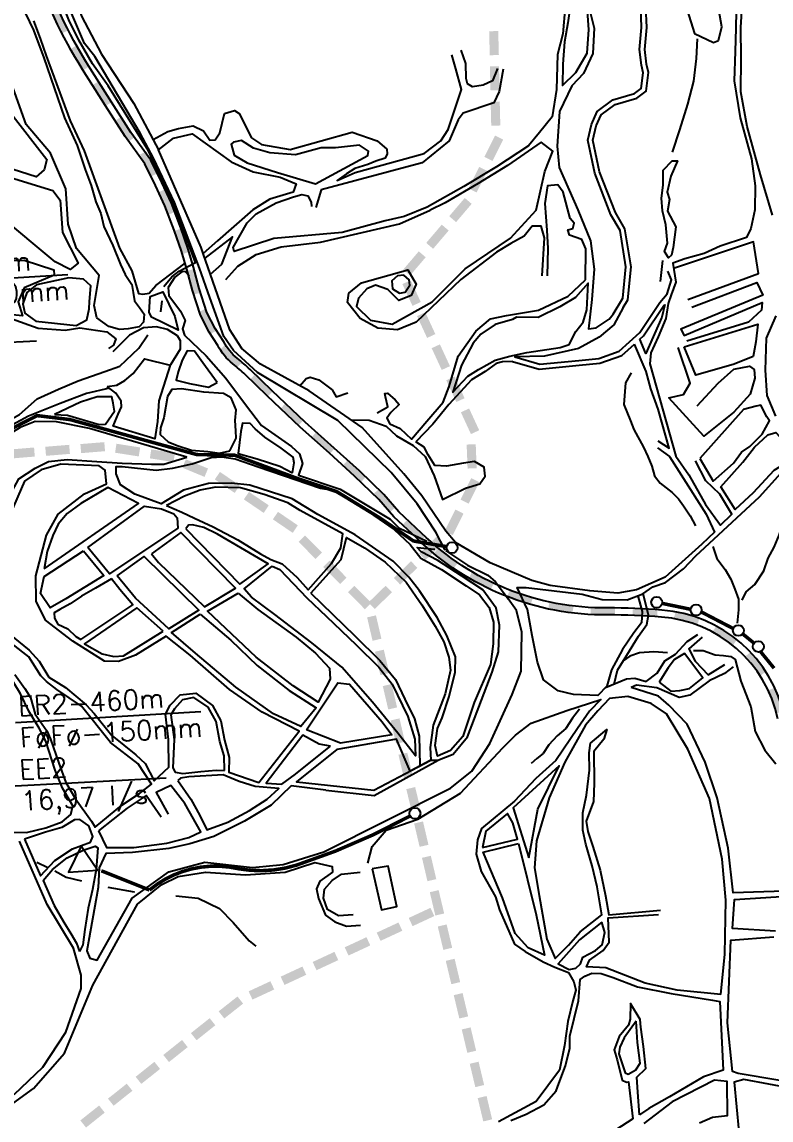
# Model space of a CAD drawing. Extents: x 682046 to 690153, y 7551609 to 7556947.
# Drawn here: x 683574 to 684640, y 7554135 to 7555697 of the extents above; entities that cross this region are included whole.
import ezdxf

# ---------------------------------------------------------------- set-up
doc = ezdxf.new("R2010")
doc.units = 0
doc.header["$LTSCALE"] = 80
doc.header["$MEASUREMENT"] = 0
doc.linetypes.add('HIDDEN', pattern=[0.375, 0.25, -0.125])
for name, color, linetype in [('ESTACAO', 5, 'CONTINUOUS'), ('L-FERREA', 6, 'CONTINUOUS'), ('LIMITE-BACIA', 3, 'CONTINUOUS'), ('RIO', 4, 'CONTINUOUS'), ('RUA', 7, 'CONTINUOUS'), ('TEXTO', 5, 'CONTINUOUS'), ('TEXTO2', 5, 'CONTINUOUS')]:
    doc.layers.add(name, color=color, linetype=linetype)
doc.styles.get("Standard").update_dxf_attribs({"font": 'ROMANSBR.SHX'})

# ---------------------------------------------------------------- blocks, each defined once
blk = doc.blocks.new('C')
at = {"layer": 'LIMITE-BACIA'}
blk.add_solid([(-33.924369, -12.897837), (-34.049212, 12.897837), (34.174054, -12.568263), (34.049212, 13.227411)], dxfattribs=at)
blk = doc.blocks.new('G1')
at = {"layer": 'LIMITE-BACIA', "xscale": 0.5, "yscale": 0.5, "zscale": 0.5}
blk.add_blockref('C', (-0.062421, 0), dxfattribs=at)
blk = doc.blocks.new('ER')
at = {"layer": 'L-FERREA'}
blk.add_solid([(-17.530155, 4.894154), (-17.49992, -5.105801), (17.469685, 4.999977), (17.49992, -4.999977)], dxfattribs=at)

msp = doc.modelspace()

# ---------------------------------------------------------------- linework, layer by layer
at = {"layer": 'ESTACAO', "linetype": 'HIDDEN', "const_width": 5.012183}
msp.add_lwpolyline([(683447.018055, 7555100.706175), (683462.694689, 7555100.773549), (683474.746515, 7555068.848882), (683532.796989, 7555105.253746), (683595.404615, 7555137.316188), (683642.186003, 7555131.65791), (683822.607195, 7555081.876063), (683876.346065, 7555081.045083), (683967.10511, 7555047.406357), (684021.94088, 7555029.079772), (684082.334093, 7554992.20082), (684130.84429, 7554958.967947), (684178.090163, 7554950.922485)], dxfattribs=at)
at = {"layer": 'ESTACAO', "const_width": 5.012183}
for points in [[(684484.688865, 7554870.175565), (684525.377954, 7554861.75161)], [(684540.39561, 7554858.033609), (684585.945521, 7554834.3517)], [(684599.354923, 7554826.761519), (684615.544813, 7554813.537578)], [(684624.752213, 7554801.564172), (684644.011869, 7554777.924388)]]:
    msp.add_lwpolyline(points, dxfattribs=at)
at = {"layer": 'ESTACAO', "linetype": 'HIDDEN', "const_width": 5.012183}
msp.add_lwpolyline([(683686.668509, 7554489.783279), (683755.28197, 7554462.396414, -0.234658), (683882.03347, 7554492.651518, 0.121016), (683964.627173, 7554497.829788, 0.046811), (684126.146867, 7554567.729063)], format="xyb", dxfattribs=at)
at = {"layer": 'ESTACAO'}
msp.add_lwpolyline([(683658.057954, 7554524.706027), (683640.004888, 7554487.627345), (683681.142502, 7554490.532273)], close=True, dxfattribs=at)
for centre in [(684185.861545, 7554949.433065), (684477.06006, 7554871.725378), (684533.113606, 7554860.808792), (684593.227525, 7554831.576517), (684621.672212, 7554808.72258), (684132.976133, 7554571.482775)]:
    msp.add_circle(centre, 7.792895, dxfattribs=at)
at = {"layer": 'L-FERREA'}
for points in [[(684649.360526, 7554706.168613, 0.332524), (684483.705806, 7554850.731739, 0.017703), (684407.424721, 7554853.789644, -0.19991), (684135.511592, 7554963.023186), (684102.900853, 7554993.364704), (684081.601398, 7555018.010842), (684047.120945, 7555051.356812), (684011.376846, 7555083.728356), (683969.914364, 7555120.683861), (683922.81964, 7555165.506267), (683891.477613, 7555195.708862, 0.024198), (683873.931973, 7555211.051078, -0.106895), (683852.553724, 7555237.075174), (683840.254046, 7555256.071084), (683827.636009, 7555280.144034), (683816.266241, 7555315.366793), (683808.42031, 7555345.609643), (683800.634431, 7555371.174852), (683790.618671, 7555401.202087), (683777.286349, 7555435.620987), (683763.952958, 7555464.490743), (683748.492477, 7555495.391142), (683720.663735, 7555534.325572), (683692.591685, 7555578.089061), (683660.130259, 7555629.545351, -0.066105), (683590.180299, 7555781.754417, -0.065471)], [(684659.138245, 7554708.265328, 0.332524), (684484.459777, 7554860.703275, 0.017723), (684407.384119, 7554863.789939, -0.200065), (684142.423735, 7554970.250986), (684110.111064, 7555000.315176), (684088.874884, 7555024.888096), (684053.955059, 7555058.658983), (684018.045349, 7555091.180299), (683976.69009, 7555128.040237), (683929.747434, 7555172.71778), (683898.416579, 7555202.909609, 0.024198), (683880.142724, 7555218.888589, -0.108649), (683861.228677, 7555242.076405), (683848.897799, 7555261.120502), (683836.889905, 7555284.029408), (683825.872456, 7555318.160707), (683818.047395, 7555348.323109), (683810.162282, 7555374.214159), (683800.029538, 7555404.592113), (683786.497216, 7555439.527334), (683772.965964, 7555468.825503), (683757.084376, 7555500.567558), (683728.94529, 7555539.93618), (683701.039276, 7555583.440563), (683668.587914, 7555634.8809, -0.066105), (683599.737317, 7555784.697782, -0.065471)]]:
    msp.add_lwpolyline(points, format="xyb", dxfattribs=at)
at = {"layer": 'LIMITE-BACIA'}
msp.add_solid([(684139.835431, 7554581.741354), (684127.244344, 7554578.802934), (684133.308167, 7554608.835557), (684120.71708, 7554605.897137)], dxfattribs=at)
at = {"layer": 'RIO'}
for points in [[(683775.689241, 7555321.135125), (683787.177827, 7555334.912269), (683797.517568, 7555342.948937), (683820.532203, 7555354.924893), (683793.653346, 7555428.097911), (683753.798477, 7555513.775189), (683696.321041, 7555606.489131), (683674.078365, 7555637.702828), (683654.624719, 7555671.236136), (683640.721857, 7555700.412732), (683630.613726, 7555725.5858), (683613.743995, 7555768.797086), (683601.793838, 7555813.87723), (683597.880578, 7555860.13517), (683595.386782, 7555903.757259), (683598.0864, 7555948.645263), (683603.647556, 7555989.399863), (683613.379566, 7556038.027497), (683624.965275, 7556089.896993), (683635.876718, 7556131.336011), (683651.700284, 7556176.286852), (683658.395638, 7556209.368498), (683652.307566, 7556234.853666)], [(684534.533873, 7555673.362958), (684533.047759, 7555645.291534), (684529.462538, 7555613.005871), (684520.721046, 7555580.558132), (684509.618862, 7555543.942691), (684498.831232, 7555512.128857)], [(684482.237656, 7555328.02369), (684485.68423, 7555357.874156)], [(683771.433022, 7555285.016295), (683773.132552, 7555300.635957)], [(683469.779063, 7555144.242145), (683482.479552, 7555135.235898), (683494.936113, 7555127.892239), (683508.288164, 7555122.548178), (683532.371619, 7555119.882533), (683546.015768, 7555125.281104), (683570.275785, 7555138.775946), (683595.286873, 7555161.042706), (683625.79604, 7555174.775049), (683653.578624, 7555186.833575), (683691.81337, 7555200.001008), (683713.12533, 7555207.543597), (683740.357488, 7555233.193302), (683752.881503, 7555252.014549)], [(684440.702008, 7555198.381953), (684432.724444, 7555183.879255), (684430.464803, 7555152.97694), (684439.559244, 7555129.76969), (684444.405762, 7555117.573086), (684458.022568, 7555092.481774), (684464.252434, 7555078.959589), (684470.174175, 7555065.22236), (684473.956697, 7555051.595868), (684481.837924, 7555041.288125), (684498.903501, 7555027.997012), (684507.802183, 7555018.857573), (684515.20678, 7555008.904494), (684524.529123, 7554994.562243), (684531.973832, 7554980.284189)], [(684598.57127, 7554874.531924), (684604.205799, 7554886.482971), (684616.856578, 7554896.915849), (684629.520213, 7554916.521851), (684635.655456, 7554934.320843), (684644.127306, 7554950.084925), (684651.262349, 7554967.436171), (684657.490672, 7554985.758333), (684664.723595, 7554996.075676), (684677.443369, 7555000.829113), (684691.830531, 7554998.269405), (684709.664836, 7554995.366259)], [(684556.936096, 7554951.093555), (684562.560939, 7554934.170768), (684574.312969, 7554918.316776), (684582.635513, 7554904.42227), (684588.249128, 7554890.469997), (684593.508079, 7554876.041093), (684593.302633, 7554861.23507), (684591.474711, 7554841.86014)], [(684492.577378, 7554799.900034), (684473.046779, 7554801.048124), (684452.367297, 7554799.900034), (684438.581001, 7554795.307662), (684429.390124, 7554788.419084)], [(684529.340866, 7554803.344317), (684543.127181, 7554803.344317), (684560.384346, 7554797.126592), (684571.818651, 7554796.171704), (684582.590167, 7554794.525142), (684588.83289, 7554790.176081), (684596.839251, 7554759.336333), (684610.902174, 7554723.101185), (684617.332599, 7554687.954115), (684630.670165, 7554661.293296), (684646.357194, 7554641.770688)], [(684367.351716, 7554719.533394), (684357.011994, 7554706.904354), (684347.821117, 7554691.979121), (684335.183667, 7554681.64626), (684323.69508, 7554669.01722), (684315.653049, 7554656.38818), (684306.462191, 7554649.499602), (684298.420179, 7554642.611037)], [(683595.044714, 7554502.09927), (683610.686832, 7554494.458715)], [(683620.653565, 7554489.630475), (683636.632692, 7554480.8505), (683658.326572, 7554475.371618)], [(683695.956547, 7554466.461924), (683733.671295, 7554460.021726), (683733.671295, 7554460.021726), (683733.671295, 7554460.021726)], [(683792.803544, 7554454.090527), (683824.612578, 7554450.859972), (683854.897015, 7554436.026606), (683874.554356, 7554416.067482), (683897.204665, 7554390.178559), (683906.597632, 7554382.300503)]]:
    msp.add_lwpolyline(points, dxfattribs=at)
at = {"layer": 'RUA', "linetype": 'CONTINUOUS'}
for points in [[(684099.14732, 7555056.264614), (684023.084606, 7555130.399985), (683908.975621, 7555198.870539), (683874.860822, 7555229.969923), (683861.172272, 7555249.657971), (683840.962141, 7555305.172991), (683826.611841, 7555347.069336), (683790.656482, 7555440.678582), (683760.86572, 7555503.794047), (683742.001072, 7555539.20697), (683677.66183, 7555648.144015), (683662.583348, 7555666.883622), (683641.631419, 7555716.590058), (683611.51056, 7555811.600438), (683607.738273, 7555940.276512), (683617.638569, 7555996.162831), (683668.014808, 7556170.485991), (683679.186442, 7556224.66504), (683700.438726, 7556294.51803), (683707.877446, 7556344.10545), (683717.025006, 7556375.079736), (683762.310806, 7556481.873801), (683803.497767, 7556552.47897), (683959.671796, 7556881.733258)], [(684641.582484, 7555422.675593), (684624.492064, 7555479.844622), (684605.755984, 7555548.3894), (684596.707566, 7555597.70318), (684597.049684, 7555645.43667), (684596.747013, 7555689.592863), (684599.788958, 7555736.623531), (684601.367435, 7555765.885675), (684606.727617, 7555813.528488), (684617.506656, 7555847.295848), (684620.84854, 7555863.423067), (684609.048387, 7555881.187378), (684601.65257, 7555885.993529), (684606.46352, 7555893.383766), (684615.381678, 7555905.466577), (684622.477557, 7555931.563874), (684631.042503, 7555948.924215), (684643.421686, 7555968.748648)], [(684590.661757, 7555737.48487), (684589.717184, 7555688.377946), (684588.544569, 7555655.321833), (684587.092922, 7555613.791191), (684595.697673, 7555561.095551), (684611.886336, 7555502.565645), (684617.005718, 7555464.011584), (684616.731954, 7555430.170028), (684610.896035, 7555403.56643), (684604.5517, 7555390.880876), (684567.314916, 7555378.241537), (684544.539758, 7555368.02407), (684517.131359, 7555360.270497), (684499.77675, 7555354.035429), (684504.107285, 7555327.266691), (684497.707948, 7555309.081184), (684493.441717, 7555296.957486), (684489.795246, 7555275.573915), (684478.847957, 7555249.473754), (684468.517769, 7555226.797219), (684467.453865, 7555211.082776), (684504.224648, 7555079.67657), (684522.526736, 7555053.000363), (684546.519391, 7555010.636056), (684567.9255, 7554981.627908), (684583.817818, 7554997.066483), (684566.680601, 7555025.514778), (684546.793129, 7555044.47761), (684532.183452, 7555073.09508)], [(683573.13581, 7555720.997468), (683590.449148, 7555685.791379), (683604.818416, 7555646.153988), (683634.503611, 7555560.853506), (683652.57882, 7555521.713216), (683663.836497, 7555487.596258), (683672.34535, 7555464.752766), (683678.902054, 7555441.280452), (683685.98672, 7555424.817549), (683690.457696, 7555406.436199), (683703.236004, 7555379.395118), (683714.028969, 7555352.221154), (683720.451342, 7555338.204691), (683730.149693, 7555323.660284), (683731.90582, 7555312.320374), (683734.191488, 7555300.517775), (683741.307788, 7555291.031112), (683747.927742, 7555281.511202), (683746.672635, 7555270.467902), (683740.65175, 7555263.58897), (683724.901653, 7555260.542193), (683712.493145, 7555259.71166), (683697.649425, 7555264.24919), (683680.342296, 7555276.291658), (683676.791485, 7555293.887719), (683683.896814, 7555336.70599), (683651.646867, 7555375.131667), (683639.741338, 7555409.543166), (683636.199766, 7555459.790553), (683614.568563, 7555510.45694), (683579.782777, 7555551.600561), (683536.946349, 7555669.507455)], [(684346.701209, 7555719.507455), (684343.395474, 7555680.389483), (684336.043578, 7555651.147656), (684334.312853, 7555601.142556), (684328.030157, 7555562.248122), (684310.061074, 7555539.90587), (684294.394109, 7555521.100042), (684249.016617, 7555491.004236), (684202.627586, 7555463.377454), (684150.453691, 7555433.672333), (684117.485798, 7555420.473162), (684090.807209, 7555414.459601), (684029.566018, 7555397.582136), (683932.122676, 7555389.09979), (683876.005209, 7555370.573254), (683874.295177, 7555376.399192), (683894.393531, 7555411.40666), (683906.91085, 7555424.558875), (683935.497148, 7555440.001503), (683960.321689, 7555448.427722), (683971.947783, 7555451.742639), (683980.54189, 7555449.78111), (683985.37424, 7555440.803172), (683985.768651, 7555434.910505)], [(684382.548134, 7555711.397813), (684388.030081, 7555688.663199), (684386.067462, 7555652.31108), (684373.024352, 7555624.05889), (684356.116152, 7555606.661816), (684338.778143, 7555569.858973), (684335.242728, 7555520.779095), (684338.133381, 7555490.082522), (684364.910469, 7555430.086715), (684382.668812, 7555386.03673), (684387.900891, 7555345.799047), (684384.876879, 7555302.47201), (684380.055164, 7555260.715816), (684390.95144, 7555262.290716), (684409.596682, 7555274.531236), (684415.043504, 7555281.660456), (684428.743707, 7555304.562541), (684433.303002, 7555348.866659), (684424.860761, 7555400.592601), (684411.68869, 7555423.048982), (684388.904816, 7555482.184804), (684378.916581, 7555528.982645), (684384.018987, 7555551.609037), (684392.10336, 7555569.907343), (684414.679418, 7555586.638859), (684445.40151, 7555595.459816), (684455.060842, 7555602.87099), (684457.80845, 7555625.03999), (684455.390959, 7555635.870729), (684452.634058, 7555658.094091), (684455.604384, 7555689.579403), (684454.531182, 7555718.257318)], [(684429.240069, 7555291.352015), (684435.749955, 7555302.234333), (684440.571004, 7555349.081987), (684431.757924, 7555403.080075), (684418.203229, 7555426.18877), (684395.83512, 7555484.245469), (684386.295771, 7555528.940147), (684390.895733, 7555549.338475), (684397.926166, 7555565.251273), (684417.922748, 7555580.071095), (684448.704536, 7555588.909191), (684461.8427, 7555598.989517), (684465.11501, 7555625.39206), (684462.501198, 7555637.102344), (684459.88388, 7555658.200533), (684462.824863, 7555689.374805), (684461.717321, 7555718.970323)], [(683590.181469, 7555699.036722), (683599.848961, 7555673.780037), (683608.49059, 7555648.952821), (683642.418754, 7555556.43885), (683662.190255, 7555514.114111), (683712.645943, 7555375.480265), (683730.18061, 7555343.315366), (683739.816491, 7555311.082467), (683745.872152, 7555309.993336), (683754.739885, 7555311.583168), (683764.396642, 7555322.180298), (683806.275355, 7555354.112463)], [(683760.350723, 7555529.895881), (683781.611192, 7555541.381027), (683796.550972, 7555545.763296), (683817.444673, 7555549.698517), (683832.330767, 7555542.23906), (683840.961061, 7555529.278359), (683848.846262, 7555529.806135), (683855.458624, 7555539.48933), (683861.951725, 7555566.884182), (683876.433984, 7555571.25528), (683882.655754, 7555567.051411), (683900.29306, 7555532.325535), (683914.903626, 7555522.822574), (683955.49282, 7555515.984195), (684043.671569, 7555540.60004), (684079.317696, 7555528.07102), (684093.184442, 7555516.458882), (684093.635196, 7555509.724427), (684090.659577, 7555503.606195), (684077.404813, 7555499.336683), (684065.891407, 7555494.338165), (684047.637916, 7555488.888516), (684035.451036, 7555481.308167), (684022.534338, 7555471.987801), (684048.032327, 7555482.995849), (684146.272817, 7555510.360351), (684169.736236, 7555528.182562), (684180.182959, 7555544.26703), (684199.211978, 7555601.349014), (684191.342347, 7555630.417612), (684185.261241, 7555650.48365)], [(684258.537861, 7555630.182067), (684252.820373, 7555598.427886), (684245.202157, 7555582.256939), (684201.465754, 7555567.676637), (684194.502952, 7555557.909194), (684181.608019, 7555528.317126), (684143.114958, 7555496.717267), (683999.37908, 7555458.473612), (683991.990186, 7555433.399603)], [(684314.053043, 7555335.981116), (684317.187059, 7555390.308065), (684312.690142, 7555406.918689), (684299.996162, 7555406.914634), (684288.260037, 7555392.599804), (684269.502105, 7555382.042911), (684249.171848, 7555369.689608), (684198.527343, 7555331.040401), (684134.846109, 7555270.410315), (684108.180964, 7555259.433233), (684080.414251, 7555261.521444), (684054.960952, 7555275.423221), (684037.023457, 7555298.235854), (684038.747204, 7555311.363184), (684057.101444, 7555326.131587), (684122.978615, 7555344.779616), (684134.967069, 7555324.341123), (684127.481345, 7555308.126577), (684109.921329, 7555300.937509), (684094.351508, 7555316.819947), (684076.87495, 7555322.963909), (684064.347378, 7555317.835123), (684052.698122, 7555304.514576), (684049.626755, 7555292.728233), (684069.606731, 7555273.068434), (684100.720888, 7555267.466185), (684157.57461, 7555298.993387), (684204.348431, 7555346.347012), (684268.777738, 7555389.602012), (684305.714105, 7555429.638382), (684317.860737, 7555484.633352), (684329.291674, 7555513.633661), (684312.472949, 7555526.202887), (684264.473414, 7555493.174851), (684223.026737, 7555467.570041), (684175.795198, 7555439.886868), (684154.561172, 7555429.48037)], [(684375.735218, 7555330.491552), (684376.066213, 7555374.341605), (684370.570113, 7555387.766377), (684352.974508, 7555393.917423), (684350.475432, 7555401.670679), (684357.61557, 7555403.468674), (684359.760175, 7555410.8727), (684354.01958, 7555417.74895), (684343.802495, 7555455.347638), (684336.089727, 7555465.392104), (684321.758687, 7555464.432892), (684318.050258, 7555438.904999), (684320.817967, 7555401.005719), (684321.963097, 7555375.239853), (684321.18491, 7555336.291057)], [(683864.143907, 7555330.836761), (683880.820736, 7555349.906175), (683907.284744, 7555366.726477), (683942.712355, 7555377.604966), (683998.612972, 7555384.163513), (684110.977902, 7555410.062137), (684154.561172, 7555429.48037)], [(684478.105582, 7555091.646732), (684495.014756, 7555079.249229), (684511.589867, 7555052.877246), (684547.492986, 7554996.935253), (684559.349777, 7554971.515839), (684541.0426, 7554954.224464), (684489.15306, 7554907.626761), (684448.041818, 7554889.654613), (684421.699978, 7554884.931968), (684381.707621, 7554888.174247), (684325.369558, 7554895.395949), (684299.474498, 7554902.964133), (684240.268163, 7554927.751052), (684190.946564, 7554956.581895), (684176.732602, 7554972.964925), (684142.908909, 7555023.127034), (684117.121222, 7555054.378644), (684057.844943, 7555120.376813), (683982.334513, 7555172.416505), (683913.108621, 7555210.685894), (683886.86205, 7555233.020746), (683869.740381, 7555259.503189), (683831.755271, 7555367.927624)], [(683812.294797, 7555335.696365), (683806.050226, 7555342.241534), (683801.425769, 7555341.932008), (683791.484704, 7555334.303494), (683782.007619, 7555319.742902), (683782.780922, 7555308.189433), (683799.357029, 7555286.088471), (683806.065582, 7555272.61121), (683802.214408, 7555260.748227), (683805.145297, 7555251.660211), (683836.136106, 7555222.400394), (683863.813232, 7555190.597743), (683891.87699, 7555153.018357), (683914.774999, 7555123.216868), (683957.404299, 7555093.575524), (683968.582628, 7555082.718503), (683972.978953, 7555069.086478), (683967.124871, 7555052.447343), (684026.660785, 7555032.813904), (684097.897276, 7554989.828146), (684110.309069, 7554977.89315), (684150.087481, 7554958.627971)], [(684079.095192, 7555141.097765), (684094.595758, 7555149.745466), (684091.11038, 7555163.887067), (684089.929807, 7555168.88153), (684094.142343, 7555169.163486), (684104.928589, 7555159.738472), (684110.434389, 7555153.342338), (684098.52923, 7555141.552949), (684093.138779, 7555133.581917), (684097.072252, 7555125.3894), (684111.902002, 7555118.771756), (684128.137728, 7555103.792424), (684149.700903, 7555129.334733), (684173.285842, 7555156.280765), (684181.931001, 7555178.844503), (684194.278938, 7555221.95003), (684219.827954, 7555257.483317), (684240.662653, 7555274.943865), (684263.185025, 7555279.833655), (684308.998821, 7555287.101979), (684351.072446, 7555307.005003), (684375.735218, 7555330.491552)], [(683427.076319, 7555229.600404), (683416.024055, 7555230.853259), (683404.143534, 7555237.032138), (683391.534306, 7555246.64933), (683384.547668, 7555269.096549), (683385.835942, 7555279.643935), (683395.927145, 7555285.300852), (683417.07139, 7555285.96885), (683445.659954, 7555290.871256), (683482.785846, 7555294.850636), (683497.921607, 7555297.069148), (683510.572421, 7555281.64965), (683524.92039, 7555275.637224), (683558.344144, 7555275.646069), (683597.049596, 7555261.711142), (683635.312882, 7555258.756763), (683656.193479, 7555262.3545), (683694.405342, 7555256.507556), (683707.423203, 7555246.422146), (683704.214832, 7555237.738437), (683697.068475, 7555232.776786)], [(684646.572249, 7555136.746048), (684634.006722, 7555165.945001), (684631.592925, 7555202.008161), (684633.402718, 7555247.631039), (684647.187913, 7555279.47724)], [(683785.588415, 7555210.058042), (683799.316058, 7555232.148213), (683799.545274, 7555243.621007), (683795.076659, 7555250.794142), (683781.011605, 7555259.815734), (683765.293147, 7555263.745146), (683746.961753, 7555262.020021), (683726.872317, 7555251.684187), (683703.144774, 7555227.903296)], [(684534.582334, 7555151.049097), (684564.569295, 7555183.49711), (684586.919979, 7555203.595861), (684608.990681, 7555207.759718), (684615.913532, 7555202.942731), (684616.846887, 7555190.515143), (684610.070113, 7555167.96532), (684586.987529, 7555142.042726), (684543.868213, 7555107.958231), (684494.217328, 7555162.821845), (684515.341102, 7555167.16924), (684524.799151, 7555183.643343), (684507.683333, 7555234.245176)], [(684450.264078, 7554881.083499), (684456.376933, 7554858.503967), (684455.46351, 7554842.669909), (684444.596428, 7554828.14126), (684428.427184, 7554804.385447), (684412.58638, 7554775.722579), (684406.239416, 7554752.624196), (684393.342185, 7554738.945466), (684358.701539, 7554740.570119), (684336.632751, 7554745.993644), (684315.871515, 7554761.362766), (684307.288033, 7554786.419225), (684299.815064, 7554824.365526), (684293.390015, 7554861.396137), (684278.453356, 7554892.928033), (684291.287991, 7554892.801284), (684370.851406, 7554883.339543), (684399.468876, 7554875.889817), (684435.026064, 7554875.312314), (684457.157449, 7554883.694267), (684471.299662, 7554893.513116), (684489.6335, 7554899.669285), (684514.97121, 7554919.109726), (684532.451127, 7554938.024226), (684623.408699, 7555021.932346), (684654.224479, 7555056.007049)], [(684006.113735, 7554604.485028), (683956.938241, 7554610.477764), (683928.186913, 7554583.112288), (683890.625858, 7554560.198674), (683846.774612, 7554538.69524), (683812.63246, 7554528.286367), (683782.882774, 7554521.653053), (683731.01222, 7554515.860188), (683693.260661, 7554514.145641), (683683.471531, 7554493.999724), (683682.440473, 7554465.898263), (683665.923831, 7554375.969721), (683670.179033, 7554365.575966), (683680.759261, 7554362.818897), (683730.551247, 7554451.014377), (683782.858253, 7554488.438152), (683833.915599, 7554501.846859), (683901.645384, 7554494.431112), (683945.535384, 7554498.508854), (684003.276491, 7554516.773844), (684183.463903, 7554607.152158), (684214.094626, 7554631.538232), (684239.660763, 7554670.845533), (684271.372259, 7554740.32166), (684284.236516, 7554773.677326), (684285.149141, 7554829.443495), (684277.280635, 7554860.250946), (684265.715636, 7554876.884699)], [(684065.772696, 7554500.730249), (684071.917022, 7554524.309042), (684092.244266, 7554547.552587), (684137.031465, 7554563.283672), (684197.693031, 7554600.285568), (684258.231204, 7554664.457891), (684276.103565, 7554682.47682), (684298.519682, 7554699.678364), (684348.941884, 7554717.632916), (684397.279024, 7554733.204889), (684381.529071, 7554717.010269), (684364.105096, 7554692.292265), (684333.501978, 7554646.504917), (684304.905468, 7554621.039122), (684274.522822, 7554588.724675), (684227.755008, 7554549.70598), (684222.097731, 7554533.626147), (684220.091123, 7554513.304609), (684227.358834, 7554488.557016), (684247.701014, 7554452.908636), (684253.440464, 7554434.22707), (684274.679414, 7554385.180568), (684289.951021, 7554374.98761), (684315.614209, 7554360.443363), (684331.853614, 7554352.558215), (684351.444785, 7554344.897395), (684359.045083, 7554331.947943), (684362.101625, 7554319.81589), (684357.486859, 7554304.927344), (684350.49183, 7554275.299813), (684346.030228, 7554241.355797), (684338.766734, 7554205.877621), (684305.419046, 7554161.732793), (684251.681799, 7554132.445089)], [(683446.366745, 7554117.435169), (683550.278208, 7554150.928535), (683590.213827, 7554180.055302), (683634.183198, 7554230.332853), (683674.619054, 7554326.828411), (683738.342822, 7554442.046798), (683772.984886, 7554470.146301), (683796.304058, 7554481.746958), (683835.169308, 7554487.919066), (683891.791504, 7554483.87091), (683948.302108, 7554487.653304), (683990.686578, 7554501.314921), (684015.004245, 7554495.6939), (684015.545556, 7554487.606478), (683997.820993, 7554474.814901), (683992.736394, 7554464.029868), (683995.976585, 7554450.320475), (684005.693338, 7554426.599865), (684019.106565, 7554417.052952), (684035.756183, 7554411.204219), (684055.410143, 7554412.519707)], [(684269.487968, 7554134.38985), (684291.30994, 7554143.701045), (684316.259483, 7554156.586105), (684333.982382, 7554176.838064), (684337.778829, 7554187.185785), (684347.307285, 7554212.496832), (684353.483995, 7554237.583538), (684353.480275, 7554254.405977), (684365.833677, 7554304.579389), (684368.284969, 7554335.024306), (684374.689574, 7554339.939035), (684384.520673, 7554343.961598), (684398.002441, 7554343.742457), (684415.209647, 7554338.165091), (684449.7735, 7554324.777358), (684497.557583, 7554315.078261), (684556.551584, 7554305.568731), (684566.756338, 7554304.008727), (684571.511647, 7554205.882221), (684543.652564, 7554196.479386)], [(684543.652564, 7554196.479386), (684495.057548, 7554167.992748), (684465.863172, 7554151.459028), (684452.333693, 7554142.710755)], [(684537.931662, 7554131.048712), (684556.476599, 7554139.019057), (684577.629695, 7554141.556396), (684577.429535, 7554189.952938), (684559.044601, 7554191.766316), (684499.201521, 7554160.842215), (684458.665783, 7554130.407216)], [(684443.257548, 7554136.842044), (684357.155349, 7554081.167652)]]:
    msp.add_lwpolyline(points, dxfattribs=at)
for points in [[(684372.00142, 7555943.423352), (684341.884825, 7555923.433538), (684322.922155, 7555892.219172), (684324.822149, 7555863.83245), (684350.736519, 7555772.500782), (684355.255931, 7555729.509434), (684350.713303, 7555696.227741), (684345.776241, 7555668.838688), (684343.648446, 7555637.409795), (684343.149298, 7555606.93547), (684361.893742, 7555625.529752), (684378.002268, 7555652.928867), (684380.232843, 7555686.821223), (684374.933092, 7555766.001779), (684355.26537, 7555793.639404), (684358.318535, 7555830.763636), (684374.271782, 7555864.63407), (684384.518875, 7555879.180854), (684387.892338, 7555878.08656), (684402.083408, 7555914.983407), (684407.626449, 7555953.14031), (684402.236997, 7555969.47269), (684394.832971, 7555971.617295)], [(684564.797856, 7555670.792732), (684569.50579, 7555690.226357), (684562.591453, 7555731.369085), (684530.480685, 7555754.678665), (684533.712028, 7555770.358831), (684550.794009, 7555781.402828), (684558.554711, 7555792.556311), (684562.132776, 7555809.223557), (684577.510873, 7555831.463259), (684584.057238, 7555844.225497), (684569.157838, 7555845.693047), (684561.469522, 7555813.135864), (684526.132077, 7555775.131837), (684517.025878, 7555753.400934), (684520.321859, 7555714.018911), (684530.828219, 7555681.094632), (684557.701699, 7555668.337637)], [(683542.45909, 7555521.839714), (683557.824055, 7555567.665284), (683609.101794, 7555501.737216), (683605.272247, 7555487.041364), (683594.096623, 7555476.804722), (683549.454463, 7555491.285872), (683543.866493, 7555500.812512)], [(683871.318175, 7555498.14647), (683902.719059, 7555484.182179), (683941.308097, 7555476.618076), (683963.945816, 7555467.140727), (683959.679568, 7555455.017044), (683926.486324, 7555445.185102), (683902.112537, 7555430.024428), (683851.923615, 7555385.873203), (683831.755271, 7555367.927624), (683828.723067, 7555376.660737), (683768.071247, 7555515.45218), (683789.520684, 7555531.922398), (683816.086943, 7555538.198263)], [(684019.93373, 7555518.104186), (683999.600814, 7555518.434422), (683963.037515, 7555508.376915), (683926.471557, 7555511.002946), (683903.160364, 7555517.89849), (683886.363852, 7555528.61239), (683874.681413, 7555526.139287), (683871.480416, 7555523.388308), (683875.92099, 7555507.619471), (683894.402517, 7555497.018353), (683937.654873, 7555483.001726), (683991.379641, 7555467.116744), (684066.180935, 7555507.390429), (684067.099303, 7555513.392292), (684054.266274, 7555522.14065)], [(684500.511377, 7555376.589845), (684497.873827, 7555365.420733), (684493.886667, 7555361.77155), (684488.21181, 7555370.693097), (684492.478058, 7555382.81678), (684489.888873, 7555408.856498), (684485.166553, 7555428.834348), (684483.983321, 7555446.51235), (684486.113799, 7555465.257732), (684486.390204, 7555486.415744), (684499.02518, 7555499.945151), (684506.664116, 7555499.61086), (684497.120105, 7555477.832544), (684492.090695, 7555455.372277), (684495.241337, 7555444.928164), (684492.260803, 7555428.374669), (684504.080898, 7555405.948014)], [(683620.874462, 7555356.136896), (683540.657968, 7555422.893029), (683527.92332, 7555443.17021), (683525.986047, 7555472.113903), (683551.54366, 7555478.151492), (683617.64295, 7555457.516581), (683628.210927, 7555443.75373), (683631.280824, 7555397.888146), (683653.909262, 7555354.098501), (683642.593847, 7555345.409819)], [(683529.476076, 7555357.454208), (683577.183771, 7555358.65623), (683618.997743, 7555344.730533), (683619.513872, 7555337.019347), (683576.850915, 7555318.90275), (683568.627225, 7555299.277853), (683574.480797, 7555279.33522), (683520.84594, 7555284.625434), (683509.722116, 7555294.353584), (683505.752628, 7555340.51098), (683509.912515, 7555347.38985)], [(683640.67158, 7555333.295845), (683594.630296, 7555323.545266), (683580.689745, 7555312.455622), (683574.996045, 7555296.275394), (683578.147221, 7555282.944202), (683593.517126, 7555271.800322), (683650.745054, 7555265.592365), (683666.035626, 7555273.386855), (683669.480491, 7555289.416538), (683669.928122, 7555299.603093), (683672.006802, 7555321.936811), (683661.350365, 7555331.256216)], [(684272.05093, 7555273.811735), (684247.113725, 7555267.069144), (684226.896157, 7555253.032215), (684215.889851, 7555240.457403), (684199.383038, 7555208.911646), (684186.697033, 7555170.856999), (684208.036172, 7555193.424792), (684223.480392, 7555202.914332), (684247.124359, 7555216.335014), (684267.905346, 7555221.953834), (684292.112759, 7555226.956408), (684339.854057, 7555234.379749), (684352.266313, 7555238.59287), (684362.035701, 7555257.003959), (684372.143156, 7555270.364193), (684377.756326, 7555287.65151), (684379.433391, 7555325.814886), (684361.351594, 7555305.156258), (684339.392665, 7555291.848386), (684308.222476, 7555277.078371), (684277.612747, 7555277.325865)], [(683756.439761, 7555306.586724), (683774.211782, 7555313.596636), (683791.580841, 7555278.216763), (683796.095853, 7555259.104341), (683758.143991, 7555277.538856), (683755.031796, 7555284.591031)], [(684538.305044, 7555076.46437), (684557.409017, 7555043.919814), (684586.161698, 7555069.520547), (684597.785146, 7555085.519002), (684609.522601, 7555093.49205), (684626.987265, 7555110.727027), (684637.542805, 7555130.036325), (684633.77835, 7555135.703422), (684625.068893, 7555152.032105), (684618.385174, 7555150.739167), (684600.452002, 7555146.204867)], [(684614.366902, 7555027.438196), (684588.871551, 7555003.746645), (684568.082568, 7555036.178419), (684599.585506, 7555071.264616), (684615.925942, 7555092.652272), (684635.075615, 7555110.00003), (684646.701699, 7555113.314933), (684668.381032, 7555089.626752), (684670.223009, 7555081.829514), (684666.808184, 7555073.680425), (684643.497733, 7555059.051331)], [(683788.183573, 7555062.566299), (683815.824351, 7555068.537222), (683843.245478, 7555077.79012), (683858.02421, 7555078.779297), (683877.182734, 7555075.940768), (683910.109446, 7555064.545821), (683998.735093, 7555034.214264), (684016.251539, 7555031.265827), (684060.922677, 7555004.585654), (684103.295461, 7554975.279135), (684126.180217, 7554953.734114), (684141.483385, 7554934.566212), (684170.606942, 7554918.383792), (684205.972058, 7554895.201587), (684224.968564, 7554882.462182), (684238.547279, 7554864.415127), (684244.901371, 7554843.412), (684244.497661, 7554812.478585), (684240.672483, 7554783.3766), (684217.092878, 7554729.051467), (684201.339254, 7554681.019349), (684183.718427, 7554660.884032), (684165.273835, 7554653.056121), (684161.794732, 7554668.0704), (684165.128368, 7554692.194463), (684171.529205, 7554707.457956), (684181.867774, 7554737.820065), (684190.289677, 7554772.174743), (684190.476435, 7554794.027742), (684178.537081, 7554824.547066), (684164.464088, 7554849.978572), (684139.659948, 7554887.878538), (684124.329321, 7554907.456678), (684102.183218, 7554930.287394), (684047.71176, 7554967.849999), (683994.665465, 7554996.442113), (683958.534219, 7555018.748859), (683897.854137, 7555038.176235), (683872.072368, 7555041.39562), (683839.120916, 7555040.838429), (683803.489383, 7555031.036002), (683771.801018, 7555011.607441), (683734.576892, 7555025.599338), (683713.88339, 7555039.049339), (683707.913722, 7555054.309009), (683708.020821, 7555065.030389), (683716.286143, 7555064.759428), (683764.816613, 7555059.510961)], [(684672.29593, 7554179.337542), (684600.861413, 7554192.695227), (684587.070864, 7554188.964135), (684593.946174, 7554119.08477), (684607.605591, 7554045.664619), (684611.666421, 7553985.140471), (684627.538436, 7553983.959804), (684651.369964, 7553982.914732), (684697.015117, 7553991.250226), (684734.601757, 7553992.808083), (684754.159555, 7554136.549275), (684759.88416, 7554185.157481), (684761.849702, 7554222.859728), (684699.292158, 7554183.416906)]]:
    msp.add_lwpolyline(points, close=True, dxfattribs=at)
at = {"layer": 'RUA'}
for points in [[(683623.524319, 7555897.235921), (683619.824942, 7555842.593972), (683627.549906, 7555793.127026), (683658.426666, 7555705.516524), (683687.050352, 7555651.567915), (683732.962108, 7555581.135017), (683768.071247, 7555515.45218)], [(684250.543392, 7555630.997746), (684243.245181, 7555613.597644), (684230.103104, 7555607.644531), (684215.050611, 7555604.945861), (684207.972484, 7555609.545612), (684205.780371, 7555617.009098), (684205.214267, 7555638.110744), (684198.863278, 7555657.133999)], [(683842.133132, 7555338.305129), (683858.15743, 7555352.783172), (683873.314636, 7555391.848832), (683834.129483, 7555361.15069)], [(684521.070299, 7555302.349237), (684621.828014, 7555339.534112), (684614.572868, 7555384.709863), (684500.997387, 7555346.490191)], [(684429.240069, 7555291.352015), (684415.987345, 7555266.566022), (684395.152664, 7555249.105456), (684365.780169, 7555232.764619), (684317.421738, 7555221.917648), (684275.183608, 7555220.781706), (684310.571648, 7555210.466587), (684366.064553, 7555215.872025), (684394.653523, 7555218.631136), (684423.577897, 7555229.022943), (684453.116765, 7555255.521878), (684481.58506, 7555298.015231), (684491.748852, 7555310.533642), (684498.035524, 7555330.402794), (684492.977809, 7555342.747971)], [(684526.857829, 7555291.744068), (684619.303161, 7555326.681415), (684628.125306, 7555308.669114), (684511.193526, 7555260.254706), (684516.025863, 7555251.276764), (684627.116429, 7555298.454625), (684626.163871, 7555287.398326), (684607.856704, 7555270.106933), (684519.959377, 7555243.084242)], [(684488.520442, 7555295.439833), (684484.535385, 7555277.507516), (684461.558193, 7555225.843252), (684452.966764, 7555245.973302)], [(684452.966764, 7555245.973302), (684458.449796, 7555250.892059), (684487.227908, 7555293.847862), (684488.520442, 7555295.439833)], [(684271.863887, 7555214.450211), (684309.907046, 7555203.361162), (684366.740822, 7555208.897211), (684396.19855, 7555211.740166), (684427.237081, 7555222.891537), (684445.23226, 7555239.034779)], [(684478.649295, 7555101.643979), (684494.60328, 7555090.87367), (684479.033087, 7555146.485442), (684468.45136, 7555175.327078), (684461.890548, 7555200.300812), (684445.23226, 7555239.034779)], [(684271.863887, 7555214.450211), (684257.433697, 7555213.873349), (684248.74276, 7555211.395339), (684233.041728, 7555200.230809), (684213.603953, 7555188.184042), (684181.154834, 7555153.142846), (684158.361438, 7555125.06892), (684134.097822, 7555100.057121)], [(683969.158715, 7555179.700337), (683978.221882, 7555190.314239), (683983.790336, 7555191.947632), (683996.017287, 7555188.353624), (684015.280751, 7555173.884499), (684020.977195, 7555164.180371), (684037.640505, 7555169.708049)], [(683698.309798, 7555176.169801), (683665.541283, 7555168.622996), (683628.16276, 7555154.515931), (683582.923428, 7555136.401163), (683543.696658, 7555115.207256)], [(684041.938151, 7555131.339333), (684068.004803, 7555130.76839), (684091.914637, 7555122.283303), (684106.69778, 7555108.774981), (684130.357586, 7555094.600115), (684147.778916, 7555079.377351), (684160.345851, 7555051.85324), (684172.07669, 7555017.969757), (684205.067318, 7555034.04538), (684225.456924, 7555040.45281), (684232.949531, 7555051.039741), (684231.439444, 7555064.175778), (684217.662364, 7555072.078394), (684202.045161, 7555069.772413), (684177.719251, 7555065.622855), (684161.263967, 7555066.412486), (684152.049252, 7555081.554198), (684146.26883, 7555092.513388), (684134.097822, 7555100.057121)], [(683556.223224, 7554826.338818), (683584.014675, 7554803.695187), (683598.20197, 7554788.017204), (683611.983823, 7554765.311033), (683635.762624, 7554750.275034), (683665.414629, 7554726.005672), (683676.752791, 7554713.637541), (683701.639578, 7554682.048154), (683735.884615, 7554654.58569), (683748.966678, 7554642.334282), (683761.993208, 7554617.827267), (683782.942897, 7554637.016972), (683782.318837, 7554676.475022), (683777.893697, 7554712.454185), (683784.583746, 7554725.230617), (683799.038899, 7554740.06835), (683821.072901, 7554742.349259), (683845.040281, 7554724.90144), (683856.770029, 7554703.223429), (683861.835964, 7554675.751405), (683868.748724, 7554650.821372), (683868.021948, 7554630.174848), (683911.042101, 7554615.551589), (683968.344159, 7554688.52262), (683915.729747, 7554715.630708), (683868.927468, 7554747.503525), (683813.111285, 7554796.275698), (683778.866248, 7554823.738163), (683735.157352, 7554796.308836), (683711.209095, 7554787.704843), (683691.037477, 7554788.104996), (683646.212357, 7554816.609572), (683607.4326, 7554846.393936), (683594.231129, 7554873.514636), (683593.584193, 7554909.351876), (683608.976816, 7554967.265888), (683625.363551, 7554997.242157), (683662.852167, 7555026.005408), (683694.298121, 7555040.362054), (683692.143269, 7555059.470792), (683683.829154, 7555065.915385), (683629.359696, 7555068.395554), (683600.993348, 7555060.370979), (683577.569915, 7555043.925879), (683557.059437, 7554997.04605)], [(684176.058611, 7554945.729), (684162.883044, 7554971.319337), (684136.181249, 7555011.976589), (684099.14732, 7555056.264614)], [(683779.38268, 7555009.230356), (683801.44367, 7554999.992741), (683819.34454, 7554991.300845), (683845.730403, 7554979.056028), (683880.766012, 7554960.796791), (683913.448332, 7554940.731697), (683928.010111, 7554932.640487), (683944.104151, 7554926.300167), (683965.182056, 7554907.10672), (683981.223895, 7554889.224529), (684014.167177, 7554926.868816), (684027.518048, 7554949.190846), (684030.305225, 7554969.157476), (683969.540048, 7555002.177969), (683952.295473, 7555013.386304), (683918.520254, 7555025.136533), (683884.909768, 7555034.425291), (683849.385354, 7555035.344231), (683827.382019, 7555031.398982), (683804.887142, 7555022.47581), (683779.38268, 7555009.230356)], [(683984.837575, 7554884.521379), (684027.795374, 7554932.726008), (684035.6159, 7554963.743744), (684061.345468, 7554948.982488), (684090.743633, 7554928.697591), (684120.690976, 7554900.207738), (684142.647565, 7554867.886381), (684161.976277, 7554837.861617), (684174.187503, 7554815.602191), (684181.41758, 7554793.833515), (684183.501717, 7554775.0171), (684175.845944, 7554741.53788), (684159.0516, 7554696.732781), (684154.570146, 7554665.114358), (684155.778337, 7554647.063479), (684165.685755, 7554646.902442), (684187.359584, 7554655.770645), (684207.989995, 7554680.228258), (684227.574233, 7554732.637625), (684243.055986, 7554772.40986), (684251.862314, 7554801.021067), (684253.4413, 7554839.038589), (684248.509595, 7554863.433598), (684229.455473, 7554889.35587), (684199.236259, 7554909.585812), (684165.623076, 7554931.236932), (684141.700337, 7554943.646627), (684136.334745, 7554949.880849), (684161.06987, 7554947.299762)], [(684176.257809, 7554945.515581), (684207.821256, 7554924.3522), (684236.836608, 7554910.548762), (684247.752372, 7554901.01055), (684265.715636, 7554876.884699)], [(683984.837575, 7554884.521379), (684047.179932, 7554824.573302), (684082.999471, 7554788.777641), (684105.386645, 7554761.93088), (684118.818967, 7554733.965518), (684132.251245, 7554706.000125), (684138.967428, 7554681.390627), (684140.086784, 7554640.001869)], [(684416.249364, 7554755.47362), (684421.307775, 7554775.024804), (684434.263395, 7554796.429619), (684450.946697, 7554823.560612), (684462.85744, 7554840.103361), (684465.401224, 7554853.280792), (684457.714449, 7554884.080989)], [(684404.136034, 7554750.393361), (684433.972076, 7554762.906419), (684445.758766, 7554763.695332), (684461.868535, 7554758.858757), (684477.843808, 7554770.771902), (684488.513798, 7554788.244794), (684503.638242, 7554798.129386), (684520.201592, 7554815.996709), (684535.32601, 7554825.8813)], [(683563.559754, 7554769.070993), (683578.038616, 7554749.036869), (683585.888977, 7554736.435291), (683592.753489, 7554712.390968), (683609.209534, 7554688.98863), (683614.385702, 7554677.083219), (683626.309758, 7554642.875916), (683636.023401, 7554615.521767), (683649.863568, 7554591.944342), (683673.006428, 7554560.23823), (683677.949343, 7554551.817732), (683716.134941, 7554583.253053), (683741.302302, 7554599.814852), (683757.925022, 7554613.179343), (683739.375195, 7554641.692327), (683699.665174, 7554672.289558), (683658.555625, 7554723.796345), (683623.671891, 7554747.715535), (683608.904215, 7554758.978988), (683600.473473, 7554767.166037), (683583.784173, 7554794.053314), (683559.772118, 7554812.574227)], [(684541.482122, 7554822.350107), (684522.888622, 7554805.332704), (684531.92883, 7554788.193262), (684550.006101, 7554768.701259), (684573.707818, 7554783.10316)], [(684585.757286, 7554779.96645), (684573.579534, 7554770.279088), (684551.579525, 7554759.934323), (684524.343043, 7554739.380963), (684508.758806, 7554736.366266), (684477.258798, 7554750.030813), (684448.380109, 7554754.012732), (684448.380109, 7554754.012732), (684440.465395, 7554750.451306)], [(683536.92024, 7554565.131823), (683551.107561, 7554549.453842), (683561.9209, 7554544.926792), (683580.348589, 7554544.40994), (683607.959614, 7554550.633697), (683631.035921, 7554559.179329), (683643.473805, 7554569.638298), (683646.14524, 7554582.068994), (683631.316496, 7554607.330514), (683620.847529, 7554632.883845), (683607.584989, 7554674.002611), (683598.454482, 7554692.644451), (683583.684051, 7554717.034742), (683571.529471, 7554741.600119), (683552.804703, 7554772.726814), (683541.916078, 7554766.284495)], [(684673.090638, 7554461.350421), (684585.801374, 7554458.240415), (684578.800482, 7554521.985013), (684563.087082, 7554593.343891), (684546.017137, 7554644.1184), (684520.507779, 7554698.426752), (684494.097085, 7554725.350006), (684479.576219, 7554738.040466), (684440.465395, 7554750.451306)], [(684568.139335, 7554313.603269), (684573.843102, 7554371.367026), (684575.550226, 7554447.990617), (684570.274542, 7554506.385726), (684552.198669, 7554592.615103), (684521.513727, 7554662.971884), (684490.833275, 7554712.835408), (684469.325071, 7554727.790669), (684435.84053, 7554737.845609), (684410.071611, 7554734.754598), (684393.470428, 7554717.248581), (684375.690244, 7554696.931184), (684346.393445, 7554644.419468), (684323.810851, 7554593.723384), (684306.039729, 7554532.419462), (684303.144582, 7554493.971018), (684309.86783, 7554454.800123), (684320.860815, 7554392.688959), (684332.299966, 7554364.763607), (684351.532225, 7554383.811962), (684368.042388, 7554402.678134), (684399.126992, 7554427.214834), (684392.436698, 7554467.157844), (684384.989659, 7554496.716631), (684376.090545, 7554527.54446), (684372.002883, 7554547.764435), (684371.725239, 7554572.338139), (684376.891821, 7554597.276225), (684381.33008, 7554633.095486), (684381.052456, 7554657.669178), (684382.86417, 7554671.452832), (684406.179578, 7554690.774482), (684401.64575, 7554676.808644), (684387.766661, 7554659.484824), (684388.048817, 7554614.417849), (684387.056423, 7554588.392904), (684376.62773, 7554560.370132), (684378.990203, 7554545.499633), (684385.891015, 7554524.101715), (684396.333261, 7554490.64469), (684404.23547, 7554454.285188), (684408.778339, 7554427.264499), (684482.184002, 7554433.543955)], [(684006.113735, 7554604.485028), (684075.20855, 7554596.785112), (684166.008529, 7554647.03451)], [(683682.717643, 7554546.703287), (683693.922016, 7554522.6791), (683733.09218, 7554522.903361), (683779.850902, 7554529.229693), (683811.323358, 7554536.930387), (683828.358988, 7554545.263109), (683805.686629, 7554585.302194), (683785.565073, 7554611.127042), (683764.655306, 7554600.936679), (683781.91184, 7554570.125079)], [(683771.775143, 7554566.24995), (683750.53795, 7554596.795101), (683723.738403, 7554579.018036), (683682.717643, 7554546.703287)], [(683562.662776, 7554171.531476), (683603.434795, 7554210.379929), (683636.240175, 7554260.25339), (683658.104055, 7554322.397534), (683658.291813, 7554341.19223), (683647.056733, 7554379.449284), (683609.620776, 7554441.958671), (683570.355663, 7554531.796439)], [(683604.196724, 7554475.995361), (683617.156674, 7554491.740114), (683637.964257, 7554508.010102), (683660.865598, 7554519.169416), (683678.01314, 7554524.692826), (683681.675908, 7554522.312591), (683679.35711, 7554491.527661), (683674.247519, 7554463.181356), (683668.149325, 7554436.519144), (683663.156336, 7554406.430355), (683660.2544, 7554384.35776), (683655.804291, 7554375.065865)], [(684045.155918, 7554426.920154), (684024.345844, 7554425.527284), (684008.620369, 7554434.919447), (684002.913289, 7554450.784765), (684004.374885, 7554463.648341), (684015.162725, 7554475.975626), (684028.494803, 7554484.991629), (684055.008137, 7554487.926752)], [(683604.196724, 7554475.995361), (683619.444356, 7554440.54634), (683633.230671, 7554416.43635), (683643.570393, 7554400.363013), (683651.612424, 7554386.585884), (683655.804291, 7554375.065865)], [(684645.987114, 7554403.973036), (684585.086605, 7554407.641765), (684587.799676, 7554448.810503), (684669.462676, 7554454.276411)], [(684568.139335, 7554313.603269), (684506.134979, 7554319.779148), (684460.406478, 7554330.017793), (684404.687643, 7554351.864103), (684376.966241, 7554353.07773), (684381.448456, 7554362.584989), (684401.0133, 7554376.170855), (684409.43574, 7554387.987894), (684408.137163, 7554422.683954), (684479.477241, 7554427.458922)], [(684784.835984, 7554249.683318), (684760.165787, 7554231.112707), (684694.274511, 7554194.360293), (684652.303548, 7554191.551072), (684592.69963, 7554201.444478), (684584.654648, 7554204.270551), (684577.809252, 7554273.313602), (684582.569047, 7554390.931969), (684643.799893, 7554395.85968)], [(684452.333693, 7554142.710755), (684450.317027, 7554174.865183), (684448.88549, 7554196.252962), (684461.384491, 7554208.342869), (684458.252138, 7554239.847101), (684454.373291, 7554267.20924), (684453.623438, 7554278.412368), (684439.825841, 7554301.018506), (684439.287265, 7554278.475837), (684436.775182, 7554270.123469), (684423.529685, 7554253.891498), (684416.603575, 7554235.013395), (684420.615364, 7554220.959522), (684427.68796, 7554191.765084), (684434.007327, 7554189.118966), (684437.064758, 7554189.323607), (684443.257548, 7554136.842044)]]:
    msp.add_lwpolyline(points, dxfattribs=at)
for points in [[(684110.907677, 7555311.306045), (684119.010909, 7555313.112617), (684125.936791, 7555323.05773), (684124.80156, 7555330.566962), (684117.41037, 7555337.025366), (684107.963277, 7555336.393048), (684100.239119, 7555328.922937), (684100.997271, 7555317.595832)], [(684516.253929, 7555235.22598), (684620.719755, 7555267.585568), (684618.197538, 7555242.049319), (684614.494749, 7555221.507558), (684587.311729, 7555210.386723), (684532.494931, 7555194.879576)], [(683695.058979, 7555178.722342), (683708.855038, 7555180.806267), (683720.029548, 7555187.356818), (683732.12818, 7555197.450798), (683748.155299, 7555218.252414), (683784.768198, 7555209.097778), (683768.439418, 7555158.102382), (683766.90433, 7555128.986579), (683762.747675, 7555104.337388), (683703.472616, 7555122.419883), (683710.482811, 7555139.136415), (683715.567409, 7555149.921447), (683715.026098, 7555158.00887), (683707.316111, 7555169.098049)], [(683851.443923, 7555184.547495), (683831.012821, 7555212.19306), (683819.447822, 7555228.826813), (683808.965445, 7555229.285722), (683801.723278, 7555216.035238), (683795.869197, 7555199.396102), (683793.174156, 7555187.610489), (683812.058653, 7555183.071861), (683839.113299, 7555177.919562)], [(683869.578152, 7555087.116856), (683878.823226, 7555105.143493), (683878.127254, 7555115.541604), (683877.121962, 7555130.561105), (683878.428916, 7555145.735384), (683871.488373, 7555162.678664), (683860.619364, 7555168.914322), (683832.640595, 7555170.523194), (683800.961474, 7555175.365965), (683787.088084, 7555174.437385), (683780.770041, 7555164.730329), (683775.843922, 7555134.227022), (683770.991314, 7555119.975957), (683770.453842, 7555110.655795), (683781.63219, 7555099.798776), (683794.736097, 7555094.873239), (683814.931388, 7555088.101306), (683838.285701, 7555086.182894), (683854.703309, 7555083.800192)], [(683619.919139, 7555138.877377), (683638.571646, 7555137.804782), (683683.586665, 7555124.570441), (683692.835597, 7555125.189495), (683705.549033, 7555143.448279), (683703.619618, 7555154.924352), (683701.844842, 7555164.089749), (683680.957438, 7555163.852224), (683657.065653, 7555156.450473)], [(683808.613345, 7555078.394236), (683670.022596, 7555119.020485), (683622.927339, 7555128.63403), (683592.713653, 7555128.932793), (683571.211446, 7555120.530463), (683493.144557, 7555072.365915), (683484.282275, 7555065.970127), (683479.197676, 7555055.185108), (683486.988852, 7555025.533002), (683490.461034, 7555008.357562), (683498.480341, 7554992.647006), (683509.426699, 7554985.25602), (683536.249355, 7554983.569752), (683545.188947, 7554988.810195), (683553.660739, 7555018.390289), (683569.146544, 7555047.279342), (683592.497018, 7555062.768514), (683611.609686, 7555072.171427), (683638.123001, 7555075.106548), (683680.12982, 7555072.115555), (683716.278737, 7555069.893012), (683758.208226, 7555068.057363), (683775.627288, 7555068.062744)], [(683958.761397, 7555055.949388), (683961.301777, 7555070.04569), (683959.60435, 7555078.055745), (683942.49077, 7555090.836558), (683919.36461, 7555106.696495), (683905.796703, 7555118.554109), (683898.318706, 7555126.177256), (683887.836329, 7555126.636164), (683885.141289, 7555114.850551), (683881.448634, 7555083.269283), (683908.65792, 7555075.806294), (683940.723693, 7555065.186788)], [(683605.504447, 7554919.138477), (683739.479755, 7555012.171122), (683695.904234, 7555034.803784), (683657.812295, 7555012.474105), (683638.164968, 7554997.972338), (683625.140885, 7554983.089715), (683617.973917, 7554966.950778), (683609.604214, 7554944.137984)], [(683667.788258, 7554949.680732), (683747.964747, 7555008.618201), (683772.159337, 7555004.468416), (683789.950372, 7554997.4175), (683794.439998, 7554991.948813), (683795.428516, 7554977.179923), (683698.339676, 7554912.165446)], [(683758.270198, 7554940.901844), (683768.180334, 7554928.378432), (683833.440592, 7554865.164517), (683877.826251, 7554892.036293), (683799.973061, 7554970.890732)], [(683807.03293, 7554976.308289), (683884.065072, 7554897.398896), (683924.180776, 7554926.457371), (683852.083037, 7554968.609393), (683832.485192, 7554978.011872), (683816.555905, 7554981.890709), (683810.808626, 7554981.506029)], [(683661.494519, 7554945.13862), (683690.239107, 7554909.974909), (683636.385391, 7554876.700223), (683614.165102, 7554863.674587), (683600.421635, 7554884.183126), (683605.397348, 7554908.417097)], [(683709.232877, 7554909.597878), (683747.816339, 7554936.905465), (683825.504777, 7554860.512496), (683782.761195, 7554833.750628), (683735.294688, 7554877.551279)], [(683929.870307, 7554923.109), (683940.683672, 7554918.581952), (683979.291244, 7554878.284434), (684007.374263, 7554851.284662), (684049.469634, 7554811.220618), (684081.390365, 7554779.226873), (684100.520573, 7554755.128418), (684122.85255, 7554709.365878), (684132.916076, 7554676.784333), (684133.618597, 7554653.202705), (684108.673497, 7554685.66332), (684072.448548, 7554729.620837), (684028.839774, 7554779.210083), (683986.222307, 7554813.988394), (683933.605139, 7554854.22332), (683900.407019, 7554879.130463), (683889.999095, 7554890.685725)], [(683701.297061, 7554904.945857), (683678.255744, 7554891.865267), (683658.388726, 7554880.645473), (683642.62693, 7554869.700451), (683627.521429, 7554861.271868), (683619.585612, 7554856.619861), (683620.079872, 7554849.235409), (683624.789169, 7554840.484748), (683639.241112, 7554834.034518), (683650.68349, 7554823.262008), (683657.581324, 7554818.778674), (683731.793581, 7554868.251062), (683713.014028, 7554890.070868)], [(683881.629422, 7554884.874708), (683909.479211, 7554861.359877), (683963.781968, 7554822.112877), (683991.573419, 7554799.469246), (684011.400663, 7554778.04284), (684012.450309, 7554762.360679), (683995.366564, 7554729.712363), (683959.669193, 7554752.701963), (683906.993712, 7554793.808117), (683837.803897, 7554859.187864)], [(683774.715543, 7554830.739601), (683737.049337, 7554863.657834), (683662.946897, 7554812.544437), (683687.800519, 7554798.548717), (683704.550833, 7554794.724848), (683718.508536, 7554795.659072)], [(683827.57367, 7554855.002579), (683871.238028, 7554817.668944), (683908.682053, 7554781.669257), (683953.973685, 7554746.194803), (683992.403559, 7554721.637834), (683970.551866, 7554694.796333), (683931.658237, 7554713.196316), (683878.344034, 7554750.759193), (683820.783976, 7554799.414645), (683786.42231, 7554828.619592)], [(684480.66219, 7554758.145057), (684497.297437, 7554745.457207), (684510.066384, 7554746.311864), (684523.68616, 7554749.195075), (684542.411061, 7554764.249668), (684516.407163, 7554798.984042), (684502.199287, 7554790.146601), (684493.099603, 7554778.693655)], [(683978.749353, 7554690.094223), (684023.32196, 7554756.962426), (684040.064063, 7554755.457596), (684086.580307, 7554701.687299), (684100.070566, 7554683.337267), (684027.292801, 7554671.464994)], [(683861.898547, 7554632.628257), (683861.332011, 7554653.146352), (683855.517876, 7554673.716284), (683849.996642, 7554701.963952), (683838.934906, 7554722.58572), (683818.263017, 7554736.11529), (683802.333497, 7554733.033781), (683790.689766, 7554720.162671), (683785.604591, 7554711.761105), (683790.377598, 7554676.611369), (683788.645793, 7554636.189517), (683791.886675, 7554629.957496), (683802.890913, 7554628.275658), (683828.512413, 7554631.199758), (683850.171716, 7554633.052515)], [(684012.931037, 7554667.102638), (683996.74216, 7554670.014906), (683973.49197, 7554682.843696), (683921.280063, 7554614.616618), (683943.784731, 7554612.926256), (683962.835985, 7554626.988039), (684006.085374, 7554661.849451)], [(684155.778337, 7554647.063479), (684126.298567, 7554631.709552), (684106.64078, 7554676.775951), (684021.772261, 7554662.344125), (683964.406351, 7554616.498022), (684074.683727, 7554604.626193)], [(684294.923738, 7554508.201885), (684307.681887, 7554577.598721), (684338.379007, 7554638.989003), (684272.758324, 7554579.353314)], [(683795.488744, 7554618.184582), (683814.071295, 7554591.457565), (683826.814673, 7554568.335547), (683836.956661, 7554548.236068), (683866.623856, 7554559.012586), (683897.510565, 7554575.464894), (683922.824359, 7554591.544178), (683939.380705, 7554607.03732), (683905.784914, 7554609.769887), (683882.746273, 7554616.832446), (683860.32027, 7554626.073677), (683811.145106, 7554623.228317), (683799.256398, 7554621.633416)], [(683577.502237, 7554534.592956), (683600.242385, 7554482.73179), (683620.70006, 7554504.229172), (683645.867421, 7554520.790971), (683671.501266, 7554530.382916), (683674.46427, 7554538.457445), (683669.054845, 7554553.847821), (683656.206011, 7554562.614288), (683648.358406, 7554562.089028), (683630.688794, 7554551.279886), (683607.49586, 7554544.476712)], [(684229.059591, 7554523.07869), (684278.815167, 7554534.745458), (684272.151581, 7554557.829108), (684264.558737, 7554571.492808), (684233.814694, 7554545.892835)], [(684280.243327, 7554528.702884), (684305.472925, 7554427.065685), (684317.511688, 7554369.558846), (684294.272501, 7554380.279732), (684275.515509, 7554400.507876), (684257.770914, 7554451.494645), (684229.89965, 7554516.126004)], [(684072.117897, 7554492.553525), (684085.310651, 7554434.249904), (684107.044868, 7554439.186189), (684095.085539, 7554496.411846)], [(684398.877043, 7554416.752818), (684367.241848, 7554391.30193), (684336.742462, 7554357.546642), (684352.643132, 7554349.40366), (684361.747256, 7554351.036047), (684368.472257, 7554357.624346), (684371.935322, 7554367.063391), (684389.734559, 7554376.438966), (684399.448822, 7554384.250369), (684403.38567, 7554401.905354)], [(684447.644913, 7554275.966146), (684430.800034, 7554252.332056), (684424.552212, 7554238.614506), (684423.127447, 7554229.31189), (684432.102007, 7554202.290805), (684436.314905, 7554200.526735), (684447.184655, 7554206.369414), (684453.705151, 7554216.0131), (684449.689966, 7554245.412178)]]:
    msp.add_lwpolyline(points, close=True, dxfattribs=at)
at = {"layer": 'TEXTO'}
for p, q in [((683375.190157, 7555322.295972), (683639.076299, 7555338.039642)), ((683564.642874, 7554700.555505), (683828.529016, 7554716.299175))]:
    msp.add_line(p, q, dxfattribs=at)
at = {"layer": 'TEXTO2'}
for p, q in [((683379.558166, 7555232.643384), (683594.430511, 7555243.921599)), ((683564.029197, 7554610.822588), (683778.901542, 7554622.100802))]:
    msp.add_line(p, q, dxfattribs=at)

# ---------------------------------------------------------------- block references
at = {"layer": 'L-FERREA'}
for p, rotation in [((683627.640049, 7555699.051547), 115.320206), ((683655.837532, 7555646.115806), 120.765912), ((683687.671732, 7555595.259042), 122.245958), ((683719.957833, 7555544.68666), 122.678261), ((683754.085645, 7555495.386639), 116.5803), ((683780.147662, 7555441.35057), 114.789681), ((683801.22611, 7555385.202895), 108.446422), ((683818.235943, 7555327.685366), 104.543672), ((683837.962981, 7555271.212099), 117.661655), ((683870.372284, 7555220.935079), 134.737468), ((683914.568876, 7555180.400801), 136.060648), ((683957.961038, 7555138.962983), 136.416227), ((684002.282872, 7555098.531604), 138.289385), ((684046.843809, 7555058.353533), 137.834525), ((684089.647272, 7555016.347552), 130.833927), ((684131.556926, 7554973.532146), 137.06443), ((684176.749701, 7554934.130796), 143.091723), ((684227.390373, 7554902.070014), 152.232197), ((684282.481035, 7554878.460897), 161.372672), ((684340.622586, 7554863.90303), 170.513146), ((684400.338443, 7554858.766129), 179.653621), ((684460.3107, 7554857.252335), 176.935771), ((684519.67601, 7554849.556652), 164.683903), ((684574.073438, 7554824.84528), 146.453909), ((684618.010059, 7554784.356945), 128.223915), ((684647.075378, 7554732.155994), 109.99392)]:
    msp.add_blockref('ER', p, dxfattribs=dict(at, rotation=rotation))
at = {"layer": 'LIMITE-BACIA', "xscale": 1.002437, "yscale": 1.002437, "zscale": 1.002437}
for p, rotation in [((684245.579116, 7555667.221076), 91.20109100000002), ((684246.629742, 7555617.110259), 91.20109100000002), ((684247.680369, 7555566.999442), 91.20109100000002), ((684245.345158, 7555517.65839), 63.18209300000001), ((684222.73237, 7555472.927421), 63.18209300000001), ((684197.817875, 7555429.736159), 49.25745499999999), ((684165.105302, 7555391.761359), 49.25745499999999), ((684132.39273, 7555353.786559), 49.25745499999999), ((684128.308988, 7555311.727931), 114.505894), ((684149.098864, 7555266.121145), 114.505894), ((684169.88874, 7555220.51436), 114.505894), ((684190.678616, 7555174.907574), 114.505894), ((684211.468491, 7555129.300788), 114.505894), ((683574.520948, 7555084.17908), 184.37417), ((683624.496785, 7555088.001848), 184.37417), ((683674.472622, 7555091.824616), 184.37417), ((683724.139137, 7555088.356925), 170.766815), ((684213.78383, 7555079.345734), 91.9829), ((683773.611563, 7555080.314732), 170.766815), ((683820.342811, 7555062.72559), 157.192874), ((683866.031138, 7555042.35528), 145.479367), ((684211.374303, 7555030.169073), 63.10945999999999), ((683907.327625, 7555013.95109), 145.479367), ((683948.624111, 7554985.5469), 145.479367), ((684188.704827, 7554985.466805), 63.10945999999999), ((683984.106732, 7554950.221641), 134.458484), ((684155.864986, 7554948.283343), 43.940578), ((684019.211674, 7554914.446777), 134.458484), ((684119.774268, 7554913.503205), 43.940578), ((684054.316616, 7554878.671913), 134.458484), ((684083.683551, 7554878.723068), 43.940578), ((684075.191547, 7554835.119677), 102.858889), ((684086.346192, 7554786.254846), 102.858889), ((684097.500838, 7554737.390015), 102.858889), ((684108.655484, 7554688.525184), 102.858889), ((684119.81013, 7554639.660353), 102.858889), ((684142.119421, 7554541.930691), 102.858889), ((684153.274067, 7554493.06586), 102.858889), ((684164.43491, 7554444.202458), 103.113909), ((684142.450422, 7554423.945826), 24.629319), ((684096.888528, 7554403.057753), 24.629319), ((684175.806939, 7554395.38776), 103.113909), ((684051.326633, 7554382.16968), 24.629319), ((684005.764738, 7554361.281607), 24.629319), ((684187.178967, 7554346.573061), 103.113909), ((683960.202844, 7554340.393535), 24.629319), ((683914.640949, 7554319.505462), 24.629319), ((683871.180671, 7554295.239692), 38.039587), ((684198.550996, 7554297.758363), 103.113909), ((683831.709391, 7554264.349329), 38.294607), ((684209.923024, 7554248.943664), 103.113909), ((683792.37204, 7554233.288573), 38.294607), ((683753.034688, 7554202.227816), 38.294607), ((684221.295053, 7554200.128966), 103.113909), ((683713.697336, 7554171.16706), 38.294607), ((683674.359985, 7554140.106303), 38.294607), ((684232.667082, 7554151.314267), 103.113909)]:
    msp.add_blockref('G1', p, dxfattribs=dict(at, rotation=rotation))

# ---------------------------------------------------------------- texts
at = {"layer": 'TEXTO'}
for s, p in [('ER1-810m', (683379.636798, 7555331.600588)), ('F%%248F%%248-150mm', (683382.292578, 7555287.085958)), ('ER2-460m', (683569.089515, 7554709.860121)), ('F%%248F%%248-150mm', (683571.745295, 7554665.345491))]:
    msp.add_text(s, height=27.567006, rotation=3.414267, dxfattribs=at).set_placement(p)
at = {"layer": 'TEXTO2'}
for s, p in [('EE2', (683570.803338, 7554619.600767)), ('16,97 l/s', (683573.452153, 7554575.202897))]:
    msp.add_text(s, height=27.567006, rotation=3.414267, dxfattribs=at).set_placement(p)

doc.saveas('drawing.dxf')
